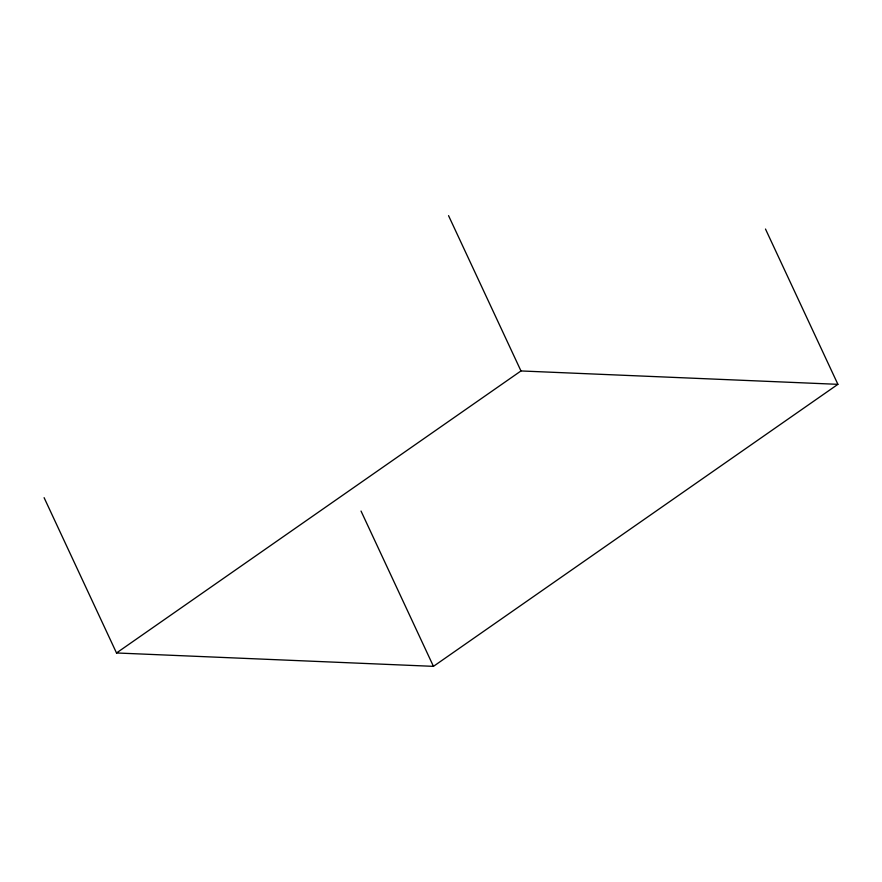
<?xml version="1.0" encoding="UTF-8"?>
<svg xmlns="http://www.w3.org/2000/svg" width="882" height="882" viewBox="0 0 882 882"><rect width="100%" height="100%" fill="white"/><g stroke="black" fill="none" stroke-linecap="round" stroke-linejoin="round"><path stroke-width="1.32" d="M44.1 497.668L116.512 652.967L520.975 370.947L837.9 384.332L765.488 229.033M116.512 652.967L433.448 666.351L837.9 384.332M448.552 215.649L520.975 370.947M361.025 511.053L433.448 666.351"/></g></svg>
